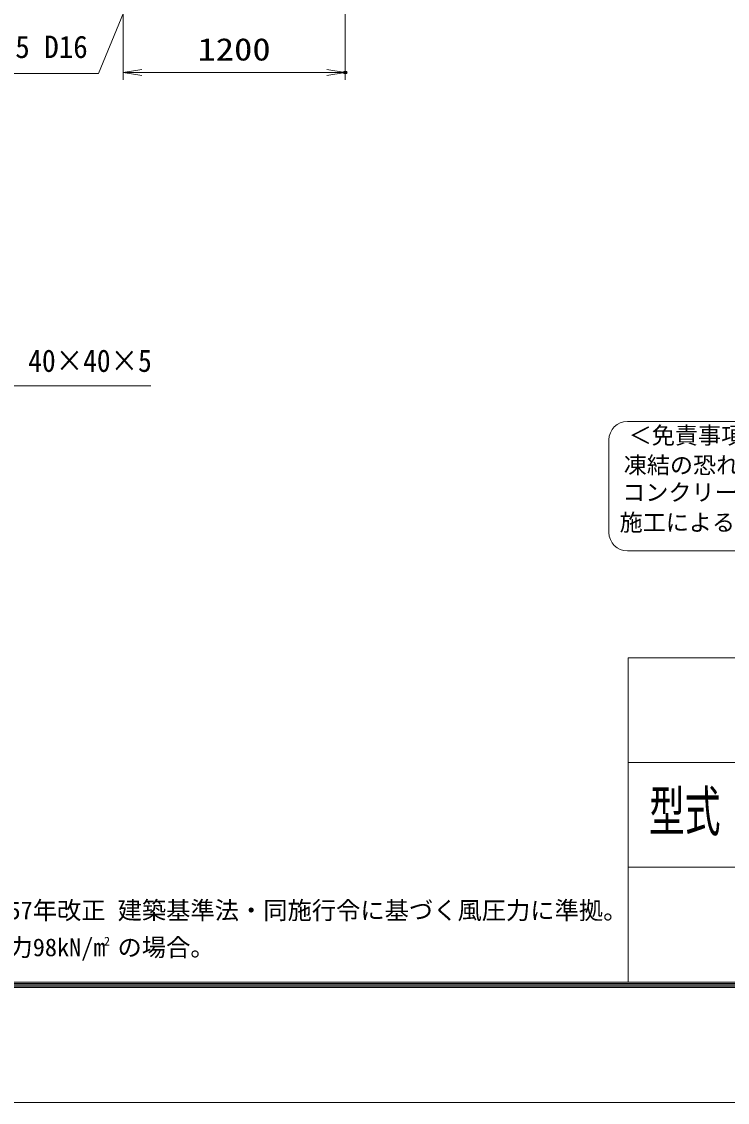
# Model space of a CAD drawing. Units: millimetres, scale not verified. Extents: x -11880 to 11880, y -8400 to 8400.
# Drawn here: x 2718 to 6534, y -8400 to -2554 of the extents above; entities that cross this region are included whole.
import ezdxf
from ezdxf.enums import TextEntityAlignment as Align

# ---------------------------------------------------------------- set-up
doc = ezdxf.new("R2010")
doc.units = ezdxf.units.MM
doc.header["$LTSCALE"] = 30
doc.header["$PDMODE"] = 32
doc.header["$PDSIZE"] = 15
for name, color, linetype, lineweight in [('0-0_D-TTL', 7, 'Continuous', 18), ('0-4_寸法線', 4, 'Continuous', 18), ('0-5_0', 7, 'Continuous', 18), ('1-7_D-TTL-TXT', 7, 'Continuous', 18)]:
    doc.layers.add(name, color=color, linetype=linetype, lineweight=lineweight)
doc.layers.add('0-6_Defpoints', color=7, linetype='Continuous')
doc.styles.add('ＭＳ ゴシック', font='')
doc.styles.get('ＭＳ ゴシック').set_extended_font_data('MS Gothic')

# ---------------------------------------------------------------- blocks, each defined once
blk = doc.blocks.new('S347')
at = {"layer": '0-4_寸法線'}
for points in [[(5329066.6, 86908089.8), (5270134.6, 86908089.8), (5258926.2, 86889630.6), (5257369.2, 86887066.3)], [(5258498.8, 86889890.1), (5257369.2, 86887066.3), (5259353.6, 86889371.1)]]:
    blk.add_lwpolyline(points, dxfattribs=at)
at = {"layer": '0-4_寸法線', "color": 254, "style": 'ＭＳ ゴシック', "width": 0.9}
blk.add_text('SS400 アングル\u300040×40×5', height=3637, dxfattribs=at).set_placement((5273482.6, 86909280.4), align=Align.BOTTOM_LEFT)
blk = doc.blocks.new('_Open')
at = {"layer": '0-5_0', "color": 4}
blk.add_line((-30, 5), (0, 0), dxfattribs=at)
blk.add_lwpolyline([(-30, -5), (0, 0), (-30, 0)], dxfattribs=at)
blk = doc.blocks.new('S360')
at = {"layer": '0-4_寸法線'}
for points in [[(5276463.2, 86958805.6), (5320551.2, 86958805.6), (5335659.7, 86995485.9), (5336802.3, 86998259.8)], [(5336122, 86995295.5), (5336802.3, 86998259.8), (5335197.4, 86995676.3)]]:
    blk.add_lwpolyline(points, dxfattribs=at)
at = {"layer": '0-4_寸法線', "color": 254, "style": 'ＭＳ ゴシック', "width": 0.95}
blk.add_text('異形丸鋼 SD295 D16', height=3637, dxfattribs=at).set_placement((5276463.2, 86960206.2), align=Align.BOTTOM_LEFT)

msp = doc.modelspace()

# ---------------------------------------------------------------- linework, layer by layer
at = {"layer": '0-0_D-TTL'}
for p, q in [((5996.57, -5995.71), (5996.57, -7749.43)), ((5996.57, -5995.71), (11088, -5995.71)), ((5996.57, -6561.43), (11088, -6561.43)), ((5996.57, -7127.14), (11088, -7127.14))]:
    msp.add_line(p, q, dxfattribs=at)
for points in [[(-11880, -8400), (11880, -8400), (11880, 8400), (-11880, 8400)], [(-11116.29, 7779.43), (11116.29, 7779.43), (11116.29, -7777.71), (-11116.29, -7777.71)], [(-11109.21, 7772.36), (11109.21, 7772.36), (11109.21, -7770.64), (-11109.21, -7770.64)], [(-11102.14, 7765.29), (11102.14, 7765.29), (11102.14, -7763.57), (-11102.14, -7763.57)], [(-11095.07, 7758.21), (11095.07, 7758.21), (11095.07, -7756.5), (-11095.07, -7756.5)], [(-11088, 7751.14), (11088, 7751.14), (11088, -7749.43), (-11088, -7749.43)]]:
    msp.add_lwpolyline(points, close=True, dxfattribs=at)
at = {"layer": '0-4_寸法線'}
for p, q in [((3268.04, -1706.41), (3268.04, -2869.73)), ((4468.04, -1706.41), (4468.04, -2869.73)), ((3268.04, -2829.73), (4468.04, -2829.73))]:
    msp.add_line(p, q, dxfattribs=at)
at = {"layer": '0-6_Defpoints'}
msp.add_point((4468.04, -2829.73), dxfattribs=at)
at = {"layer": '1-7_D-TTL-TXT', "color": 2}
for p, q in [((10884.29, -4717.08), (5993.19, -4717.08)), ((5893.19, -4817.08), (5893.19, -5317.08)), ((5993.19, -5417.08), (10884.29, -5417.08))]:
    msp.add_line(p, q, dxfattribs=at)
for centre, start, end in [((5993.19, -4817.08), 90, 180), ((5993.19, -5317.08), 180, 270)]:
    msp.add_arc(centre, 100, start, end, dxfattribs=at)

# ---------------------------------------------------------------- block references
at = {"layer": '0-4_寸法線'}
for name, p, xscale, yscale in [('S360', (-174218.27, -2901460.98), 0.03333333, 0.03333333), ('_Open', (4468.04, -2829.73), 3.333333, 3.333333), ('S347', (-174218.27, -2901460.98), 0.03333333, 0.03333333)]:
    msp.add_blockref(name, p, dxfattribs=dict(at, xscale=xscale, yscale=yscale))
at = {"layer": '0-4_寸法線', "xscale": 3.333333, "yscale": 3.333333, "rotation": 180}
msp.add_blockref('_Open', (3268.04, -2829.73), dxfattribs=at)

# ---------------------------------------------------------------- texts
at = {"layer": '0-4_寸法線', "color": 254, "style": 'ＭＳ ゴシック', "width": 1.2}
msp.add_text('1200', height=121.2, dxfattribs=at).set_placement((3668.84, -2801.04), align=Align.BOTTOM_LEFT)
at = {"layer": '1-7_D-TTL-TXT', "style": 'ＭＳ ゴシック'}
for s, height, p in [('＜免責事項＞ \u3000\u3000', 91.5, (6000.6, -4865.44)), ('凍結の恐れがある場所への設置は、内部に溜まった雨水等の凍結融解により支柱の破損や', 91.5, (5973.55, -5026.43)), ('コンクリート基礎の破損の恐れがありますので施工時、水仕舞いを行ってください。', 91.5, (5965.33, -5173.28)), ('施工による水仕舞い不備で起こる支柱・基礎の破損について当社は責任を負いかねます。 ', 91.5, (5951.35, -5336.26)), ('（設計条件）風荷重：昭和57年改正 建築基準法・同施行令に基づく風圧力に準拠。', 96.21, (1072.57, -7438.19)), ('（基礎条件）長期許容地耐力98kN/m の場合。', 96.21, (1072.57, -7638.19)), ('2', 48.11, (3163.39, -7566.61))]:
    msp.add_text(s, height=height, dxfattribs=at).set_placement(p, align=Align.BOTTOM_LEFT)
at = {"layer": '1-7_D-TTL-TXT', "style": 'ＭＳ ゴシック', "width": 0.65}
msp.add_text('型式', height=217.7, dxfattribs=at).set_placement((6110.47, -6999.3), align=Align.BOTTOM_LEFT)

doc.saveas('drawing.dxf')
